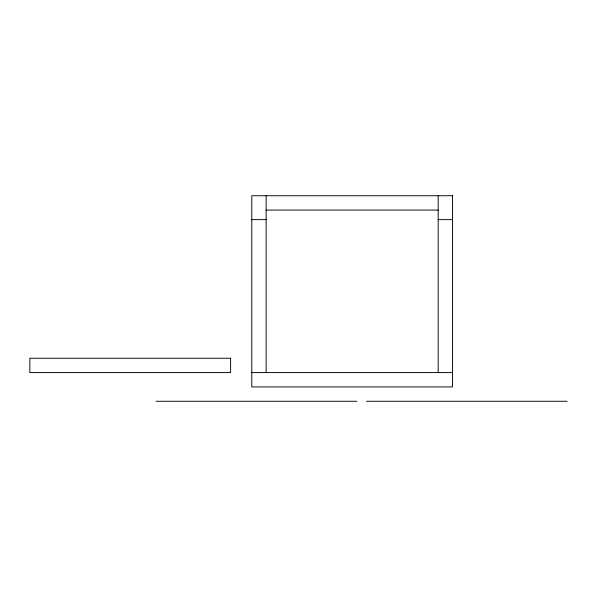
<?xml version="1.0" encoding="UTF-8"?>
<svg xmlns="http://www.w3.org/2000/svg" width="597" height="597" viewBox="0 0 597 597"><rect width="100%" height="100%" fill="white"/><g stroke="black" fill="none" stroke-linecap="round" stroke-linejoin="round"><path stroke-width="0.9" d="M266.128 210.077L438.191 210.077M251.785 219.636L266.128 219.636M438.191 219.636L452.533 219.636M251.785 372.588L452.533 372.588M156.093 401.266L356.842 401.266M366.401 401.266L567.15 401.266M438.191 195.734L438.191 372.588M266.128 195.734L266.128 372.588M452.533 195.734L251.785 195.734L251.785 386.923L452.533 386.923L452.533 195.734M230.599 358.245L29.85 358.245L29.85 372.588L230.599 372.588L230.599 358.245"/></g></svg>
